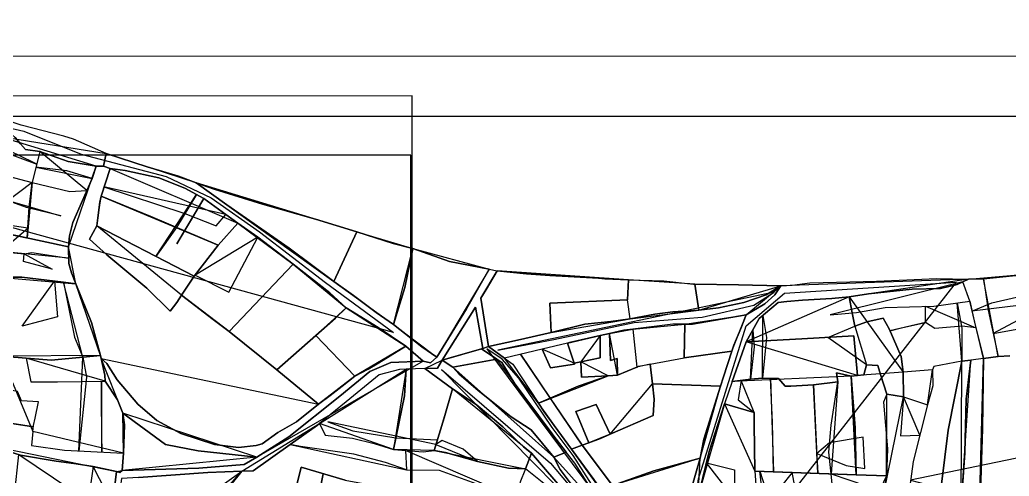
# Model space of a CAD drawing. Extents: x -6790 to 12600, y -1098 to 2171.
# Drawn here: x 516 to 712, y 738.9 to 829.4 of the extents above; entities that cross this region are included whole.
import ezdxf

# ---------------------------------------------------------------- set-up
doc = ezdxf.new("R2010")
doc.units = 0

msp = doc.modelspace()

# ---------------------------------------------------------------- linework, layer by layer
for points in [[(373.47, 826.95), (387.23, 826.64), (403.07, 827.71), (427.9, 829.38), (453.86, 825.89), (470, 821.13), (490.73, 814.65), (507.22, 809.5), (516.74, 807.29), (528.13, 802.74), (544.97, 798.32), (553.91, 794.07), (563.49, 787.32), (576.56, 777.3), (589.99, 767.39), (373.47, 826.95)], [(-7.84, 822.16), (734.7, 822.22), (734.7, -7.9), (-7.84, -7.97), (-7.84, 822.16)], [(593.71, 814.33), (0.06, 814.26), (0.06, -0.07), (593.71, 0), (593.71, 814.33)], [(484.9, 814.53), (491.5, 812.24), (495.74, 810.76), (501.61, 808.82), (506.86, 807.78), (509.48, 807.81), (510.72, 807.48), (513.87, 807.09), (515.03, 806.07), (516.12, 804.8), (517.11, 803.64), (519.91, 803.26), (525.56, 801.27), (531.1, 800.38), (484.9, 814.53)], [(-7.78, 810.3), (732.41, 810.3), (732.41, -7.78), (-7.78, -7.78), (-7.78, 810.3)], [(519.32, 800.78), (515.55, 802.61), (514.26, 803.24), (510.26, 804.15), (519.32, 800.78)], [(593.47, 802.52), (0, 802.52), (0, 0), (593.47, 0), (593.47, 802.52)], [(519.91, 803.26), (518.45, 797.11), (525.9, 795.37), (529.24, 795.52), (519.91, 803.26)], [(595.91, 761.73), (592.47, 764.68), (586.99, 768.42), (580.62, 772.27), (577.4, 775.25), (570.16, 780.94), (563.13, 786.3), (559.17, 789.08), (556.79, 790.81), (552.44, 793.98), (548.65, 796), (543.53, 798.06), (536.87, 799.54), (533.87, 799.9), (532.58, 800.37), (533.08, 802.87), (541.23, 800.22), (547.4, 798.39), (550.93, 797.08), (557, 792.68), (569.32, 784.11), (578.21, 777.5), (582.06, 774.71), (586.59, 771.34), (590.01, 768.97), (595.62, 764.58), (598.57, 762.53), (597.32, 761.41), (595.91, 761.73)], [(595.91, 761.73), (597.32, 761.41), (598.57, 762.53), (595.62, 764.58), (590.01, 768.97), (586.59, 771.34), (582.06, 774.71), (578.21, 777.5), (569.32, 784.11), (557, 792.68), (550.93, 797.08), (547.4, 798.39), (541.23, 800.22), (533.08, 802.87), (532.58, 800.37), (533.87, 799.9), (536.87, 799.54), (543.53, 798.06), (548.65, 796), (552.44, 793.98), (556.79, 790.81), (559.17, 789.08), (563.13, 786.3), (570.16, 780.94), (577.4, 775.25), (580.62, 772.27), (586.99, 768.42), (592.47, 764.68), (595.91, 761.73)], [(533.08, 802.87), (541.23, 800.22), (547.4, 798.39), (550.93, 797.08), (533.08, 802.87)], [(530.3, 797.94), (525.31, 799.41), (519.18, 800.19), (530.3, 797.94)], [(531.1, 800.38), (530.3, 797.94), (526.45, 789.18), (525.79, 786.57), (525.62, 784.38), (531.1, 800.38)], [(533.87, 799.9), (532.58, 800.37), (531.1, 800.38), (530.3, 797.94), (526.45, 789.18), (525.79, 786.57), (525.62, 784.38), (525.72, 781.1), (526.21, 779.21), (527.08, 777.07), (530.19, 769.39), (531.93, 762.82), (532.06, 762.24), (533.23, 761.23), (535.26, 758), (539.36, 753.18), (543.13, 749.93), (547.85, 747.36), (554.57, 745.22), (559.28, 744.59), (562.77, 745.01), (564.01, 745.33), (567.08, 747.59), (570.79, 749.68), (575.15, 753.18), (566.92, 759.97), (557.43, 767.59), (554.04, 770.2), (548.04, 774.78), (547.07, 773.33), (545.77, 771.64), (541.15, 776.17), (533.19, 782.81), (529.78, 785.93), (531.23, 788.53), (531.44, 790.15), (531.84, 793.23), (532.06, 794.45), (533.87, 799.9)], [(532.06, 762.24), (531.93, 762.82), (530.19, 769.39), (527.08, 777.07), (526.21, 779.21), (525.72, 781.1), (525.62, 784.38), (525.79, 786.57), (526.45, 789.18), (530.3, 797.94), (531.1, 800.38), (532.58, 800.37), (533.87, 799.9), (532.06, 794.45), (531.84, 793.23), (531.44, 790.15), (531.23, 788.53), (529.78, 785.93), (533.19, 782.81), (541.15, 776.17), (545.77, 771.64), (547.07, 773.33), (548.04, 774.78), (554.04, 770.2), (557.43, 767.59), (566.92, 759.97), (575.15, 753.18), (570.79, 749.68), (567.08, 747.59), (564.01, 745.33), (562.77, 745.01), (559.28, 744.59), (554.57, 745.22), (547.85, 747.36), (543.13, 749.93), (539.36, 753.18), (535.26, 758), (533.23, 761.23), (532.06, 762.24)], [(559.17, 789.08), (555.25, 784.7), (541.96, 790.39), (532.06, 794.45), (533.87, 799.9), (536.87, 799.54), (543.53, 798.06), (548.65, 796), (552.44, 793.98), (556.79, 790.81), (559.17, 789.08)], [(559.17, 789.08), (556.79, 790.81), (552.44, 793.98), (548.65, 796), (543.53, 798.06), (536.87, 799.54), (533.87, 799.9), (532.06, 794.45), (541.96, 790.39), (555.25, 784.7), (559.17, 789.08)], [(559.17, 789.08), (556.79, 790.81), (552.44, 793.98), (548.65, 796), (543.53, 798.06), (536.87, 799.54), (533.87, 799.9), (559.17, 789.08)], [(507.77, 789.11), (509, 799.5), (513.64, 798.4), (518.45, 797.11), (507.77, 789.11)], [(517.46, 786.13), (517.8, 792.25), (518.45, 797.11), (517.46, 786.13)], [(532.65, 796.24), (548.67, 790.97), (554.87, 788.56), (556.79, 790.81), (532.65, 796.24)], [(578.21, 777.5), (569.32, 784.11), (557, 792.68), (550.93, 797.08), (578.21, 777.5)], [(578.21, 777.5), (582.73, 787.34), (574.53, 789.87), (564.07, 792.83), (554.47, 795.78), (550.93, 797.08), (557, 792.68), (569.32, 784.11), (578.21, 777.5)], [(550.93, 797.08), (554.47, 795.78), (564.07, 792.83), (574.53, 789.87), (582.73, 787.34), (550.93, 797.08)], [(557, 792.68), (550.93, 797.08), (554.47, 795.78), (564.07, 792.83), (574.53, 789.87), (582.73, 787.34), (578.21, 777.5), (569.32, 784.11), (557, 792.68)], [(479.2, 793.93), (503.19, 789.2), (525.62, 784.38), (479.2, 793.93)], [(532.06, 794.45), (531.84, 793.23), (531.44, 790.15), (531.23, 788.53), (532.06, 794.45)], [(555.25, 784.7), (550.52, 778.55), (548.57, 779.56), (531.23, 788.53), (531.44, 790.15), (531.84, 793.23), (532.06, 794.45), (541.96, 790.39), (555.25, 784.7)], [(531.44, 790.15), (531.23, 788.53), (548.57, 779.56), (550.52, 778.55), (555.25, 784.7), (541.96, 790.39), (532.06, 794.45), (531.84, 793.23), (531.44, 790.15)], [(555.25, 784.7), (541.96, 790.39), (532.06, 794.45), (555.25, 784.7)], [(550.97, 794.76), (547, 788.23), (542.95, 782.47), (550.97, 794.76)], [(552.44, 793.98), (548.61, 787.54), (547.06, 784.95), (552.44, 793.98)], [(524.1, 790.5), (517.32, 792.2), (512.96, 793.73), (524.1, 790.5)], [(517.57, 788.07), (512.74, 788.8), (507.77, 789.11), (507.71, 788.22), (506.51, 778.68), (517.57, 788.07)], [(531.23, 788.53), (529.78, 785.93), (533.19, 782.81), (541.15, 776.17), (545.77, 771.64), (547.07, 773.33), (548.04, 774.78), (531.23, 788.53)], [(550.52, 778.55), (548.57, 779.56), (531.23, 788.53), (529.78, 785.93), (533.19, 782.81), (541.15, 776.17), (545.77, 771.64), (547.07, 773.33), (548.04, 774.78), (550.52, 778.55)], [(541.15, 776.17), (545.77, 771.64), (547.07, 773.33), (548.04, 774.78), (550.52, 778.55), (548.57, 779.56), (531.23, 788.53), (529.78, 785.93), (533.19, 782.81), (541.15, 776.17)], [(531.23, 788.53), (548.57, 779.56), (550.52, 778.55), (531.23, 788.53)], [(555.25, 784.7), (550.52, 778.55), (548.04, 774.78), (554.04, 770.2), (557.43, 767.59), (570.16, 780.94), (563.13, 786.3), (559.17, 789.08), (555.25, 784.7)], [(555.25, 784.7), (550.52, 778.55), (548.04, 774.78), (554.04, 770.2), (557.43, 767.59), (570.16, 780.94), (563.13, 786.3), (559.17, 789.08), (555.25, 784.7)], [(570.16, 780.94), (563.13, 786.3), (559.17, 789.08), (570.16, 780.94)], [(550.69, 778.76), (557.41, 775.41), (563.13, 786.3), (550.69, 778.76)], [(593.85, 784.05), (592.24, 776.33), (590.01, 768.97), (586.59, 771.34), (582.06, 774.71), (578.21, 777.5), (582.73, 787.34), (589.93, 785.04), (593.85, 784.05)], [(578.21, 777.5), (582.06, 774.71), (586.59, 771.34), (590.01, 768.97), (592.24, 776.33), (593.85, 784.05), (589.93, 785.04), (582.73, 787.34), (578.21, 777.5)], [(593.85, 784.05), (589.93, 785.04), (582.73, 787.34), (593.85, 784.05)], [(501.47, 784.48), (509.28, 783.71), (516.85, 782.99), (518.33, 783.27), (525.69, 782.15), (501.47, 784.48)], [(525.62, 784.38), (525.72, 781.1), (526.21, 779.21), (527.08, 777.07), (525.62, 784.38)], [(522.4, 779.95), (516.68, 781.48), (516.85, 782.99), (522.4, 779.95)], [(593.85, 784.05), (592.24, 776.33), (590.01, 768.97), (593.85, 784.05)], [(608.94, 779.94), (604.47, 772.1), (598.57, 762.53), (595.62, 764.58), (590.01, 768.97), (592.24, 776.33), (593.85, 784.05), (601.1, 781.49), (608.94, 779.94)], [(595.62, 764.58), (598.57, 762.53), (604.47, 772.1), (608.94, 779.94), (601.1, 781.49), (593.85, 784.05), (592.24, 776.33), (590.01, 768.97), (595.62, 764.58)], [(608.94, 779.94), (601.1, 781.49), (593.85, 784.05), (608.94, 779.94)], [(574.64, 766.82), (578.53, 770.27), (580.62, 772.27), (577.4, 775.25), (570.16, 780.94), (557.43, 767.59), (566.92, 759.97), (574.64, 766.82)], [(570.16, 780.94), (557.43, 767.59), (566.92, 759.97), (574.64, 766.82), (578.53, 770.27), (580.62, 772.27), (577.4, 775.25), (570.16, 780.94)], [(580.62, 772.27), (577.4, 775.25), (570.16, 780.94), (580.62, 772.27)], [(512.34, 762.73), (505.07, 763.12), (504.89, 764.78), (504.72, 771.96), (504.97, 778.95), (506.51, 778.68), (512.44, 778.39), (516.4, 778.38), (524.66, 777.37), (527.08, 777.07), (530.19, 769.39), (531.93, 762.82), (522.18, 761.94), (512.34, 762.73)], [(504.97, 778.95), (504.72, 771.96), (504.89, 764.78), (505.07, 763.12), (512.34, 762.73), (522.18, 761.94), (531.93, 762.82), (530.19, 769.39), (527.08, 777.07), (524.66, 777.37), (516.4, 778.38), (512.44, 778.39), (506.51, 778.68), (504.97, 778.95)], [(527.08, 777.07), (524.66, 777.37), (516.4, 778.38), (512.44, 778.39), (506.51, 778.68), (504.97, 778.95), (527.08, 777.07)], [(598.57, 762.53), (604.47, 772.1), (608.94, 779.94), (598.57, 762.53)], [(610.54, 779.63), (608.39, 775.89), (607.32, 774.18), (610.54, 779.63)], [(636.4, 773.89), (620.96, 773.21), (621.24, 767.37), (614.6, 765.88), (608.83, 764.62), (607.32, 774.18), (608.39, 775.89), (610.54, 779.63), (616.35, 779.06), (620.96, 778.68), (630.65, 778.18), (631.89, 778.06), (636.57, 777.81), (636.4, 773.89)], [(620.96, 773.21), (636.4, 773.89), (636.57, 777.81), (631.89, 778.06), (630.65, 778.18), (620.96, 778.68), (616.35, 779.06), (610.54, 779.63), (608.39, 775.89), (607.32, 774.18), (608.83, 764.62), (614.6, 765.88), (621.24, 767.37), (620.96, 773.21)], [(610.54, 779.63), (616.35, 779.06), (620.96, 778.68), (630.65, 778.18), (631.89, 778.06), (636.57, 777.81), (610.54, 779.63)], [(719.07, 779.29), (706.89, 778.06), (703.92, 777.99), (719.07, 779.29)], [(522.86, 777.59), (523.41, 770.52), (516.45, 768.66), (522.86, 777.59)], [(524.66, 777.37), (526.83, 766.46), (528.43, 762.51), (524.66, 777.37)], [(527.08, 777.07), (530.19, 769.39), (531.93, 762.82), (527.08, 777.07)], [(590.01, 768.97), (586.59, 771.34), (582.06, 774.71), (578.21, 777.5), (590.01, 768.97)], [(647.75, 769.06), (645.34, 769.05), (637.44, 768.08), (635.62, 767.85), (632.83, 767.22), (630.93, 766.79), (624.91, 765.43), (624.45, 765.31), (619.48, 764.12), (611.99, 762.31), (608.83, 764.62), (614.6, 765.88), (621.24, 767.37), (627.93, 769.03), (633.04, 769.56), (636.93, 770.13), (641.77, 771), (645.38, 771.49), (650.5, 771.8), (654.4, 772.31), (659.44, 773.34), (663.84, 774.84), (666.75, 776.64), (665.57, 774.84), (663.57, 773.1), (659.89, 770.89), (649.23, 769.07), (647.75, 769.06)], [(624.45, 765.31), (619.48, 764.12), (611.99, 762.31), (608.83, 764.62), (614.6, 765.88), (621.24, 767.37), (627.93, 769.03), (633.04, 769.56), (636.93, 770.13), (641.77, 771), (645.38, 771.49), (650.5, 771.8), (654.4, 772.31), (659.44, 773.34), (663.84, 774.84), (666.75, 776.64), (665.57, 774.84), (663.57, 773.1), (659.89, 770.89), (649.23, 769.07), (647.75, 769.06), (645.34, 769.05), (637.44, 768.08), (635.62, 767.85), (632.83, 767.22), (630.93, 766.79), (624.91, 765.43), (624.45, 765.31)], [(636.4, 773.89), (636.57, 777.81), (643.55, 777.61), (649.42, 777.01), (649.74, 777.01), (650.5, 771.8), (645.38, 771.49), (641.77, 771), (636.93, 770.13), (636.4, 773.89)], [(636.93, 770.13), (636.4, 773.89), (636.57, 777.81), (643.55, 777.61), (649.42, 777.01), (649.74, 777.01), (650.5, 771.8), (645.38, 771.49), (641.77, 771), (636.93, 770.13)], [(636.57, 777.81), (643.55, 777.61), (649.42, 777.01), (649.74, 777.01), (636.57, 777.81)], [(650.7, 712.31), (649.58, 731.65), (650.46, 738.39), (659.87, 768.73), (667.47, 775.22), (691.3, 776.72), (701.46, 777.36), (650.7, 712.31)], [(650.5, 771.8), (654.4, 772.31), (659.44, 773.34), (663.84, 774.84), (666.75, 776.64), (658.39, 776.87), (649.74, 777.01), (650.5, 771.8)], [(649.74, 777.01), (658.39, 776.87), (666.75, 776.64), (649.74, 777.01)], [(650.5, 771.8), (649.74, 777.01), (658.39, 776.87), (666.75, 776.64), (663.84, 774.84), (659.44, 773.34), (654.4, 772.31), (650.5, 771.8)], [(666.75, 776.64), (663.84, 774.84), (659.44, 773.34), (654.4, 772.31), (650.5, 771.8), (666.75, 776.64)], [(666.75, 776.64), (665.57, 774.84), (663.57, 773.1), (659.89, 770.89), (666.75, 776.64)], [(666.75, 776.64), (669, 776.75), (672.47, 777.26), (685.71, 777.59), (697.63, 778.1), (703.92, 777.99), (666.75, 776.64)], [(676.5, 770.9), (681.73, 771.36), (687.45, 772.38), (697.05, 772.63), (704.21, 773.59), (702.8, 777.44), (676.5, 770.9)], [(680.26, 774.44), (684.12, 775.05), (692.78, 776.01), (698.4, 776.15), (701.67, 776.89), (703.92, 777.99), (680.26, 774.44)], [(706.89, 778.06), (707.83, 771.84), (709.8, 762.61), (706.89, 778.06)], [(548.04, 774.78), (554.04, 770.2), (557.43, 767.59), (548.04, 774.78)], [(610.68, 763.89), (621.8, 765.98), (637.69, 769.35), (651.18, 770.47), (661.42, 772.84), (665.45, 775.4), (610.68, 763.89)], [(659.87, 765.52), (662.47, 770.15), (666.22, 773.32), (667.97, 773.55), (671.03, 773.81), (676.82, 774.15), (680.26, 774.44), (659.87, 765.52)], [(690.98, 759.52), (691.08, 754.65), (687.73, 755.18), (686.5, 759.06), (685.95, 760.89), (683.75, 761.02), (683.2, 759.01), (681.96, 758.89), (681.23, 766.71), (670.89, 766.13), (659.87, 765.52), (662.47, 770.15), (666.22, 773.32), (667.97, 773.55), (671.03, 773.81), (676.82, 774.15), (680.26, 774.44), (680.87, 771.32), (681.38, 768.67), (683.79, 769.5), (687.03, 770.25), (688.18, 768.13), (690.58, 762.67), (690.98, 759.52)], [(676.82, 774.15), (680.26, 774.44), (680.87, 771.32), (681.38, 768.67), (683.79, 769.5), (687.03, 770.25), (688.18, 768.13), (690.58, 762.67), (690.98, 759.52), (691.08, 754.65), (687.73, 755.18), (686.5, 759.06), (685.95, 760.89), (683.75, 761.02), (683.2, 759.01), (681.96, 758.89), (681.23, 766.71), (670.89, 766.13), (659.87, 765.52), (662.47, 770.15), (666.22, 773.32), (667.97, 773.55), (671.03, 773.81), (676.82, 774.15)], [(690.98, 759.52), (690.58, 762.67), (688.18, 768.13), (687.03, 770.25), (683.79, 769.5), (681.38, 768.67), (680.87, 771.32), (680.26, 774.44), (690.98, 759.52)], [(704.62, 771.65), (708.56, 773.25), (713.44, 774.43), (718.93, 774.62), (727.42, 774.39), (704.62, 771.65)], [(606.23, 772.43), (607.72, 764.26), (607.45, 764.18), (601.87, 762.55), (599.66, 761.89), (606.23, 772.43)], [(607.72, 764.26), (606.23, 772.43), (599.66, 761.89), (601.87, 762.55), (607.45, 764.18), (607.72, 764.26)], [(636.4, 773.89), (620.96, 773.21), (621.24, 767.37), (627.93, 769.03), (633.04, 769.56), (636.93, 770.13), (636.4, 773.89)], [(621.24, 767.37), (627.93, 769.03), (633.04, 769.56), (636.93, 770.13), (636.4, 773.89), (620.96, 773.21), (621.24, 767.37)], [(705.38, 768.33), (702.7, 768.66), (697.23, 768.19), (695.38, 769.4), (695.38, 772.59), (705.38, 768.33)], [(701.69, 773.25), (702.58, 768.25), (702.6, 761.7), (701.69, 773.25)], [(704.21, 773.59), (705.04, 769.71), (706.87, 762.27), (704.21, 773.59)], [(574.64, 766.82), (578.53, 770.27), (580.62, 772.27), (574.64, 766.82)], [(574.64, 766.82), (582.38, 758.72), (585.01, 760.12), (587.12, 761.4), (592.47, 764.68), (586.99, 768.42), (580.62, 772.27), (578.53, 770.27), (574.64, 766.82)], [(587.12, 761.4), (592.47, 764.68), (586.99, 768.42), (580.62, 772.27), (578.53, 770.27), (574.64, 766.82), (582.38, 758.72), (585.01, 760.12), (587.12, 761.4)], [(592.47, 764.68), (586.99, 768.42), (580.62, 772.27), (592.47, 764.68)], [(650.5, 771.8), (645.38, 771.49), (641.77, 771), (636.93, 770.13), (650.5, 771.8)], [(647.62, 762.38), (647.75, 769.06), (649.23, 769.07), (659.89, 770.89), (658.8, 768.17), (657.44, 764.89), (657.06, 763.68), (647.62, 762.38)], [(657.06, 763.68), (657.44, 764.89), (658.8, 768.17), (659.89, 770.89), (649.23, 769.07), (647.75, 769.06), (647.62, 762.38), (657.06, 763.68)], [(659.89, 770.89), (649.23, 769.07), (647.75, 769.06), (659.89, 770.89)], [(659.89, 770.89), (658.8, 768.17), (657.44, 764.89), (657.06, 763.68), (659.89, 770.89)], [(663.2, 770.76), (663.89, 766.43), (663.11, 758.38), (663.2, 770.76)], [(598.57, 762.53), (595.62, 764.58), (590.01, 768.97), (598.57, 762.53)], [(636.93, 770.13), (633.04, 769.56), (627.93, 769.03), (621.24, 767.37), (636.93, 770.13)], [(647.75, 769.06), (645.34, 769.05), (637.44, 768.08), (647.75, 769.06)], [(638.19, 760.56), (638.58, 760.73), (640.83, 761.14), (647.62, 762.38), (647.75, 769.06), (645.34, 769.05), (637.44, 768.08), (638.19, 760.56)], [(637.44, 768.08), (638.19, 760.56), (638.58, 760.73), (640.83, 761.14), (647.62, 762.38), (647.75, 769.06), (645.34, 769.05), (637.44, 768.08)], [(676.06, 766.42), (681.38, 768.67), (683.75, 761.02), (676.06, 766.42)], [(688.37, 767.71), (690.94, 768.41), (695.38, 769.4), (688.37, 767.71)], [(725.14, 770.15), (718.79, 769.94), (716.82, 769.88), (713.67, 769.78), (708.81, 767.23), (725.14, 770.15)], [(574.64, 766.82), (582.38, 758.72), (579.84, 756.77), (577.49, 754.94), (575.15, 753.18), (566.92, 759.97), (574.64, 766.82)], [(577.49, 754.94), (579.84, 756.77), (582.38, 758.72), (574.64, 766.82), (566.92, 759.97), (575.15, 753.18), (577.49, 754.94)], [(621.24, 767.37), (614.6, 765.88), (608.83, 764.62), (621.24, 767.37)], [(630.93, 766.79), (624.91, 765.43), (624.45, 765.31), (630.93, 766.79)], [(627.11, 761.57), (625.83, 761.29), (624.45, 765.31), (624.91, 765.43), (630.93, 766.79), (630.97, 762.4), (627.11, 761.57)], [(624.45, 765.31), (625.83, 761.29), (627.11, 761.57), (630.97, 762.4), (630.93, 766.79), (624.91, 765.43), (624.45, 765.31)], [(632.55, 758.82), (627.27, 758.56), (627.11, 761.57), (630.97, 762.4), (630.93, 766.79), (632.83, 767.22), (633.01, 761.85), (634.31, 762.24), (634.36, 758.91), (632.55, 758.82)], [(630.97, 762.4), (630.93, 766.79), (632.83, 767.22), (633.01, 761.85), (634.31, 762.24), (634.36, 758.91), (632.55, 758.82), (627.27, 758.56), (627.11, 761.57), (630.97, 762.4)], [(627.11, 761.57), (630.97, 762.4), (630.93, 766.79), (627.11, 761.57)], [(637.44, 768.08), (635.62, 767.85), (632.83, 767.22), (637.44, 768.08)], [(638.19, 760.56), (634.36, 758.91), (634.31, 762.24), (633.01, 761.85), (632.83, 767.22), (635.62, 767.85), (637.44, 768.08), (638.19, 760.56)], [(638.19, 760.56), (634.36, 758.91), (634.31, 762.24), (633.01, 761.85), (632.83, 767.22), (635.62, 767.85), (637.44, 768.08), (638.19, 760.56)], [(632.83, 767.22), (633.01, 761.85), (634.31, 762.24), (634.36, 758.91), (632.83, 767.22)], [(681.96, 758.89), (680.71, 758.77), (677.76, 759.43), (678.01, 757.64), (673.25, 757), (668.71, 756.78), (667.6, 756.76), (666.3, 758.26), (663.11, 758.38), (660.77, 758.17), (659.76, 758.03), (657.13, 757.67), (659.87, 765.52), (670.89, 766.13), (681.23, 766.71), (681.96, 758.89)], [(668.71, 756.78), (667.6, 756.76), (666.3, 758.26), (663.11, 758.38), (660.77, 758.17), (659.76, 758.03), (657.13, 757.67), (659.87, 765.52), (670.89, 766.13), (681.23, 766.71), (681.96, 758.89), (680.71, 758.77), (677.76, 759.43), (678.01, 757.64), (673.25, 757), (668.71, 756.78)], [(659.87, 765.52), (670.89, 766.13), (681.23, 766.71), (681.96, 758.89), (659.87, 765.52)], [(661.17, 767.83), (661.44, 764.59), (660.77, 758.17), (661.17, 767.83)], [(595.91, 761.73), (589.46, 761.45), (585.34, 759.68), (579.37, 754.81), (569.3, 746.75), (562.91, 742.67), (551.34, 743.92), (544.84, 745.17), (536.36, 751.43), (535.35, 754.06), (532.86, 757.73), (532.79, 758.97), (532.06, 762.24), (533.23, 761.23), (535.26, 758), (539.36, 753.18), (543.13, 749.93), (547.85, 747.36), (554.57, 745.22), (559.28, 744.59), (562.77, 745.01), (564.01, 745.33), (567.08, 747.59), (570.79, 749.68), (575.15, 753.18), (577.49, 754.94), (579.84, 756.77), (582.38, 758.72), (585.01, 760.12), (587.12, 761.4), (592.47, 764.68), (595.91, 761.73)], [(595.91, 761.73), (592.47, 764.68), (587.12, 761.4), (585.01, 760.12), (582.38, 758.72), (579.84, 756.77), (577.49, 754.94), (575.15, 753.18), (570.79, 749.68), (567.08, 747.59), (564.01, 745.33), (562.77, 745.01), (559.28, 744.59), (554.57, 745.22), (547.85, 747.36), (543.13, 749.93), (539.36, 753.18), (535.26, 758), (533.23, 761.23), (532.06, 762.24), (532.79, 758.97), (532.86, 757.73), (535.35, 754.06), (536.36, 751.43), (544.84, 745.17), (551.34, 743.92), (562.91, 742.67), (569.3, 746.75), (579.37, 754.81), (585.34, 759.68), (589.46, 761.45), (595.91, 761.73)], [(582.38, 758.72), (585.01, 760.12), (587.12, 761.4), (592.47, 764.68), (582.38, 758.72)], [(625.83, 761.29), (624.45, 765.31), (619.48, 764.12), (621.14, 760.39), (625.89, 761.1), (625.83, 761.29)], [(624.45, 765.31), (619.48, 764.12), (621.14, 760.39), (625.89, 761.1), (625.83, 761.29), (624.45, 765.31)], [(518.58, 747.78), (518.69, 748.95), (519.02, 750.39), (519.66, 753.65), (516.31, 753.88), (515.53, 755.7), (511.54, 756.4), (511.95, 761.2), (512.34, 762.73), (518.58, 747.78)], [(512.34, 762.73), (522.18, 761.94), (531.93, 762.82), (512.34, 762.73)], [(607.45, 764.18), (601.87, 762.55), (599.66, 761.89), (607.45, 764.18)], [(601.76, 760.52), (599.66, 761.89), (601.87, 762.55), (607.45, 764.18), (610.51, 762.11), (601.76, 760.52)], [(648.84, 709.89), (642.62, 718.33), (633.48, 730.75), (625.59, 743.05), (621.43, 748.57), (614.87, 758.38), (611.57, 762.12), (608.5, 764.16), (648.84, 709.89)], [(632.55, 758.82), (627.27, 758.56), (627.11, 761.57), (625.83, 761.29), (625.89, 761.1), (621.14, 760.39), (619.48, 764.12), (611.99, 762.31), (613.62, 761.12), (618.73, 753.41), (626.61, 756.73), (632.55, 758.82)], [(613.62, 761.12), (618.73, 753.41), (626.61, 756.73), (632.55, 758.82), (627.27, 758.56), (627.11, 761.57), (625.83, 761.29), (625.89, 761.1), (621.14, 760.39), (619.48, 764.12), (611.99, 762.31), (613.62, 761.12)], [(615.18, 763.08), (621.05, 754.39), (627.36, 745.05), (615.18, 763.08)], [(619.48, 764.12), (621.14, 760.39), (625.89, 761.1), (625.83, 761.29), (619.48, 764.12)], [(641.3, 757.23), (640.83, 761.14), (647.62, 762.38), (657.06, 763.68), (655.39, 758.63), (654.8, 756.76), (641.3, 757.23)], [(657.06, 763.68), (655.39, 758.63), (654.8, 756.76), (641.3, 757.23), (640.83, 761.14), (647.62, 762.38), (657.06, 763.68)], [(657.06, 763.68), (655.39, 758.63), (654.8, 756.76), (657.06, 763.68)], [(517.26, 762.34), (518.15, 757.59), (523.42, 757.65), (532.86, 757.73), (517.26, 762.34)], [(528.43, 762.51), (529.2, 758.56), (527.7, 743.91), (528.43, 762.51)], [(575.15, 753.18), (570.79, 749.68), (567.08, 747.59), (564.01, 745.33), (562.77, 745.01), (559.28, 744.59), (554.57, 745.22), (547.85, 747.36), (543.13, 749.93), (539.36, 753.18), (535.26, 758), (533.23, 761.23), (532.06, 762.24), (575.15, 753.18)], [(532.06, 762.24), (532.79, 758.97), (532.86, 757.73), (535.35, 754.06), (536.36, 751.43), (532.06, 762.24)], [(562.91, 742.67), (569.3, 746.75), (579.37, 754.81), (585.34, 759.68), (589.46, 761.45), (595.91, 761.73), (562.91, 742.67)], [(599.66, 761.89), (598.7, 760.34), (596.19, 760.25), (599.66, 761.89)], [(624.22, 743.69), (619.8, 749.46), (614.79, 756.01), (611.5, 761.44), (610.51, 762.11), (601.76, 760.52), (602.96, 759.2), (606.77, 755.88), (613.29, 750.66), (617.28, 748.12), (621.76, 742.69), (624.22, 743.69)], [(624.22, 743.69), (621.76, 742.69), (617.28, 748.12), (613.29, 750.66), (606.77, 755.88), (602.96, 759.2), (601.76, 760.52), (610.51, 762.11), (611.5, 761.44), (614.79, 756.01), (619.8, 749.46), (624.22, 743.69)], [(610.51, 762.11), (611.5, 761.44), (614.79, 756.01), (619.8, 749.46), (624.22, 743.69), (610.51, 762.11)], [(611.99, 762.31), (613.62, 761.12), (618.73, 753.41), (611.99, 762.31)], [(632.55, 758.82), (634.36, 758.91), (638.19, 760.56), (638.58, 760.73), (640.83, 761.14), (641.3, 757.23), (641.66, 754.18), (641.44, 750.94), (632.94, 747.23), (630.14, 753.14), (626.13, 751.75), (628.74, 745.56), (627.36, 745.05), (625.28, 744.29), (619.87, 751.69), (618.73, 753.41), (626.61, 756.73), (632.55, 758.82)], [(634.36, 758.91), (638.19, 760.56), (638.58, 760.73), (640.83, 761.14), (641.3, 757.23), (641.66, 754.18), (641.44, 750.94), (632.94, 747.23), (630.14, 753.14), (626.13, 751.75), (628.74, 745.56), (627.36, 745.05), (625.28, 744.29), (619.87, 751.69), (618.73, 753.41), (626.61, 756.73), (632.55, 758.82), (634.36, 758.91)], [(627.11, 761.57), (627.27, 758.56), (632.55, 758.82), (627.11, 761.57)], [(638.19, 760.56), (638.58, 760.73), (640.83, 761.14), (638.19, 760.56)], [(681.96, 758.89), (683.2, 759.01), (683.75, 761.02), (685.95, 760.89), (686.5, 759.06), (687.73, 755.18), (691.08, 754.65), (690.98, 759.52), (681.96, 758.89)], [(702.49, 733), (698.02, 732.83), (698.58, 737.31), (699.92, 748.03), (702.6, 761.7), (704.37, 761.9), (703.44, 754.18), (703.17, 743.57), (702.49, 733)], [(702.6, 761.7), (699.92, 748.03), (698.58, 737.31), (698.02, 732.83), (702.49, 733), (703.17, 743.57), (703.44, 754.18), (704.37, 761.9), (702.6, 761.7)], [(702.6, 761.7), (699.92, 748.03), (698.58, 737.31), (698.02, 732.83), (702.49, 733), (702.6, 761.7)], [(706.11, 733.13), (706.15, 733.47), (706.32, 736.04), (706.72, 748.3), (706.87, 762.27), (704.37, 761.9), (703.44, 754.18), (703.17, 743.57), (702.49, 733), (705.39, 733.11), (706.11, 733.13)], [(706.87, 762.27), (704.37, 761.9), (703.44, 754.18), (703.17, 743.57), (702.49, 733), (705.39, 733.11), (706.11, 733.13), (706.15, 733.47), (706.32, 736.04), (706.72, 748.3), (706.87, 762.27)], [(704.37, 761.9), (703.44, 754.18), (703.17, 743.57), (702.49, 733), (704.37, 761.9)], [(706.87, 762.27), (706.72, 748.3), (706.32, 736.04), (706.15, 733.47), (706.11, 733.13), (706.87, 762.27)], [(575.15, 753.18), (577.49, 754.94), (579.84, 756.77), (582.38, 758.72), (575.15, 753.18)], [(592.49, 760.13), (591.18, 760.09), (587.15, 759), (580.66, 753.69), (575.35, 749.35), (592.49, 760.13)], [(589.99, 744.22), (592.19, 754.83), (592.49, 760.13), (591.18, 760.09), (587.15, 759), (580.66, 753.69), (575.35, 749.35), (576.48, 747.06), (581.87, 746.46), (586.18, 745.41), (589.99, 744.22)], [(575.35, 749.35), (576.48, 747.06), (581.87, 746.46), (586.18, 745.41), (589.99, 744.22), (592.19, 754.83), (592.49, 760.13), (591.18, 760.09), (587.15, 759), (580.66, 753.69), (575.35, 749.35)], [(589.99, 744.22), (595.92, 743.72), (598.06, 744.02), (600.07, 750.5), (601.68, 756.25), (596.19, 760.25), (592.49, 760.13), (592.19, 754.83), (589.99, 744.22)], [(601.68, 756.25), (596.19, 760.25), (592.49, 760.13), (592.19, 754.83), (589.99, 744.22), (595.92, 743.72), (598.06, 744.02), (600.07, 750.5), (601.68, 756.25)], [(589.99, 744.22), (592.19, 754.83), (592.49, 760.13), (589.99, 744.22)], [(599.54, 760.05), (621.11, 741.52), (635.12, 724.84), (640.37, 718.56), (599.54, 760.05)], [(621.76, 742.69), (617.28, 748.12), (613.29, 750.66), (606.77, 755.88), (602.96, 759.2), (601.76, 760.52), (621.76, 742.69)], [(632.55, 758.82), (626.61, 756.73), (618.73, 753.41), (632.55, 758.82)], [(661.57, 739.93), (669.01, 739.67), (681.67, 739.22), (681.45, 748.48), (680.71, 758.77), (677.76, 759.43), (678.01, 757.64), (673.25, 757), (668.71, 756.78), (667.6, 756.76), (666.3, 758.26), (663.11, 758.38), (660.77, 758.17), (659.76, 758.03), (657.13, 757.67), (655.57, 753.24), (661.47, 751.56), (661.49, 749.23), (661.57, 739.93)], [(668.71, 756.78), (667.6, 756.76), (666.3, 758.26), (663.11, 758.38), (660.77, 758.17), (659.76, 758.03), (657.13, 757.67), (655.57, 753.24), (661.47, 751.56), (661.49, 749.23), (661.57, 739.93), (669.01, 739.67), (681.67, 739.22), (681.45, 748.48), (680.71, 758.77), (677.76, 759.43), (678.01, 757.64), (673.25, 757), (668.71, 756.78)], [(657.13, 757.67), (659.76, 758.03), (660.77, 758.17), (663.11, 758.38), (666.3, 758.26), (667.6, 756.76), (668.71, 756.78), (673.25, 757), (678.01, 757.64), (677.76, 759.43), (680.71, 758.77), (657.13, 757.67)], [(680.71, 758.77), (681.45, 748.48), (681.67, 739.22), (680.71, 758.77)], [(696.77, 760), (696.84, 756.81), (695.79, 753.04), (696.77, 760)], [(532.14, 757.73), (532.19, 747.14), (532.21, 743.69), (532.14, 757.73)], [(633.37, 737.1), (627.36, 745.05), (628.74, 745.56), (631.03, 746.39), (632.94, 747.23), (641.44, 750.94), (641.66, 754.18), (641.3, 757.23), (654.8, 756.76), (651.51, 746.23), (650.75, 742.49), (641.62, 740.01), (633.37, 737.1)], [(650.75, 742.49), (641.62, 740.01), (633.37, 737.1), (627.36, 745.05), (628.74, 745.56), (631.03, 746.39), (632.94, 747.23), (641.44, 750.94), (641.66, 754.18), (641.3, 757.23), (654.8, 756.76), (651.51, 746.23), (650.75, 742.49)], [(641.3, 757.23), (641.66, 754.18), (641.44, 750.94), (632.94, 747.23), (641.3, 757.23)], [(654.8, 756.76), (651.51, 746.23), (650.75, 742.49), (654.8, 756.76)], [(658.9, 757.91), (658.29, 754.07), (661.47, 751.56), (658.9, 757.91)], [(665.29, 739.8), (665.1, 749.6), (664.7, 758.32), (665.29, 739.8)], [(673.25, 757), (673.9, 742.98), (674.06, 739.49), (673.25, 757)], [(676.7, 739.4), (676.26, 743.66), (676.7, 749.05), (678.01, 757.64), (676.7, 739.4)], [(598.06, 744.02), (600.07, 750.5), (601.68, 756.25), (598.06, 744.02)], [(601.68, 756.25), (600.07, 750.5), (598.06, 744.02), (600.28, 743.64), (606.67, 741.8), (612.77, 740.48), (616.13, 740.35), (617.37, 743.47), (615.79, 744.75), (611.64, 748.71), (606.38, 753.15), (601.68, 756.25)], [(601.68, 756.25), (606.38, 753.15), (611.64, 748.71), (615.79, 744.75), (617.37, 743.47), (616.13, 740.35), (612.77, 740.48), (606.67, 741.8), (600.28, 743.64), (598.06, 744.02), (600.07, 750.5), (601.68, 756.25)], [(601.68, 756.25), (606.38, 753.15), (611.64, 748.71), (615.79, 744.75), (617.37, 743.47), (601.68, 756.25)], [(687.73, 755.18), (687.08, 753.61), (687.86, 744.35), (687.67, 739.01), (687.73, 755.18)], [(618.73, 753.41), (619.87, 751.69), (625.28, 744.29), (618.73, 753.41)], [(628.74, 745.56), (626.13, 751.75), (630.14, 753.14), (632.94, 747.23), (628.74, 745.56)], [(628.74, 745.56), (631.03, 746.39), (632.94, 747.23), (630.14, 753.14), (626.13, 751.75), (628.74, 745.56)], [(632.94, 747.23), (631.03, 746.39), (628.74, 745.56), (626.13, 751.75), (630.14, 753.14), (632.94, 747.23)], [(650.64, 735.94), (652.58, 743.84), (655.57, 753.24), (650.64, 735.94)], [(661.57, 739.93), (662.06, 733.59), (650.64, 735.94), (652.58, 743.84), (655.57, 753.24), (661.47, 751.56), (661.49, 749.23), (661.57, 739.93)], [(662.06, 733.59), (650.64, 735.94), (652.58, 743.84), (655.57, 753.24), (661.47, 751.56), (661.49, 749.23), (661.57, 739.93), (662.06, 733.59)], [(661.57, 739.93), (661.49, 749.23), (661.47, 751.56), (655.57, 753.24), (661.57, 739.93)], [(691.08, 754.65), (695.79, 753.04), (692.96, 741.85), (691.98, 734.47), (687.24, 735.85), (691.08, 754.65)], [(691.08, 754.65), (690.49, 746.92), (694.27, 747.03), (691.08, 754.65)], [(503.81, 750.99), (513.56, 749.5), (518.67, 748.72), (503.81, 750.99)], [(562.91, 742.67), (551.34, 743.92), (544.84, 745.17), (536.36, 751.43), (536.69, 749.08), (536.53, 743.47), (536.26, 740.03), (551.44, 740.53), (560.42, 741.24), (562.91, 742.67)], [(562.91, 742.67), (560.42, 741.24), (551.44, 740.53), (536.26, 740.03), (536.53, 743.47), (536.69, 749.08), (536.36, 751.43), (544.84, 745.17), (551.34, 743.92), (562.91, 742.67)], [(536.36, 751.43), (536.69, 749.08), (536.53, 743.47), (536.36, 751.43)], [(536.36, 751.43), (544.84, 745.17), (551.34, 743.92), (562.91, 742.67), (536.36, 751.43)], [(575.35, 749.35), (574.98, 749.04), (569.52, 745.17), (562.2, 739.98), (559.93, 739.89), (575.35, 749.35)], [(575.35, 749.35), (576.48, 747.06), (581.87, 746.46), (586.18, 745.41), (589.99, 744.22), (575.35, 749.35)], [(576.99, 749.71), (581.93, 747.9), (590.47, 746.52), (598.7, 746.1), (598.42, 745.18), (576.99, 749.71)], [(518.58, 747.78), (518.31, 745.02), (524.81, 744.06), (536.53, 743.47), (518.58, 747.78)], [(632.94, 747.23), (631.03, 746.39), (628.74, 745.56), (632.94, 747.23)], [(692.47, 738.16), (698.49, 736.57), (702.7, 736.29), (706.33, 736.35), (714.06, 736.77), (722.52, 741.12), (724.82, 742.86), (735.84, 747.13), (692.47, 738.16)], [(535.13, 739.83), (530.52, 740.82), (527.12, 741.4), (523.2, 741.91), (516.14, 743.08), (509.76, 745.09), (506.18, 745.84), (503.56, 746.3), (535.13, 739.83)], [(592.56, 740.15), (588.44, 741.6), (582.18, 743.28), (571.61, 744.82), (569.52, 745.17), (592.56, 740.15)], [(606.67, 741.8), (603.81, 744.29), (599.66, 746.01), (598.42, 745.18), (606.67, 741.8)], [(625.28, 744.29), (627.36, 745.05), (633.37, 737.1), (643.63, 722.58), (649.29, 715.3), (649.36, 714.07), (649.7, 711.85), (649.65, 710.65), (643.68, 718.54), (637.02, 727.6), (629.7, 738.25), (625.28, 744.29)], [(631.05, 736.29), (629.7, 738.25), (625.28, 744.29), (627.36, 745.05), (633.37, 737.1), (631.05, 736.29)], [(673.88, 743.4), (679.71, 741.03), (683.37, 740.45), (683.09, 746.67), (676.41, 745.52), (673.88, 743.4)], [(529.51, 734), (520.71, 735.1), (514.9, 735.15), (515.77, 743.19), (529.51, 734)], [(589.99, 744.22), (595.92, 743.72), (598.06, 744.02), (589.99, 744.22)], [(592.42, 744.01), (592.56, 740.15), (599.09, 740.13), (607.77, 736.93), (617.02, 732.81), (624.01, 730.37), (592.42, 744.01)], [(616.13, 740.35), (612.77, 740.48), (606.67, 741.8), (600.28, 743.64), (598.06, 744.02), (616.13, 740.35)], [(625.51, 733.92), (624.54, 735.06), (617.37, 743.47), (616.13, 740.35), (615.04, 737.62), (620.17, 735.25), (625.11, 733.24), (625.51, 733.92)], [(625.11, 733.24), (625.51, 733.92), (624.54, 735.06), (617.37, 743.47), (616.13, 740.35), (615.04, 737.62), (620.17, 735.25), (625.11, 733.24)], [(625.51, 733.92), (624.54, 735.06), (617.37, 743.47), (625.51, 733.92)], [(621.76, 742.69), (623.04, 740.23), (626.98, 734.95), (629.91, 732.31), (633.07, 729.8), (635.16, 727.73), (631.4, 732.94), (625.91, 741.48), (624.22, 743.69), (621.76, 742.69)], [(625.28, 744.29), (629.7, 738.25), (637.02, 727.6), (643.68, 718.54), (649.65, 710.65), (625.28, 744.29)], [(536.26, 740.03), (551.44, 740.53), (560.42, 741.24), (562.91, 742.67), (536.26, 740.03)], [(635.16, 727.73), (633.07, 729.8), (629.91, 732.31), (626.98, 734.95), (623.04, 740.23), (621.76, 742.69), (635.16, 727.73)], [(633.37, 737.1), (641.62, 740.01), (650.75, 742.49), (633.37, 737.1)], [(633.37, 737.1), (641.62, 740.01), (650.75, 742.49), (648.94, 736.06), (648.64, 732.85), (649.23, 716.54), (649.29, 715.3), (643.63, 722.58), (633.37, 737.1)], [(633.37, 737.1), (643.63, 722.58), (649.29, 715.3), (649.23, 716.54), (648.64, 732.85), (648.94, 736.06), (650.75, 742.49), (641.62, 740.01), (633.37, 737.1)], [(650.75, 742.49), (648.94, 736.06), (648.64, 732.85), (649.23, 716.54), (649.29, 715.3), (650.75, 742.49)], [(652.02, 741.56), (657.6, 740.17), (657.5, 734.53), (652.02, 741.56)], [(530.52, 740.82), (529.51, 734), (534.34, 733.39), (530.52, 740.82)], [(559.93, 739.89), (553.21, 739.63), (539.46, 738.68), (536.09, 738.44), (534.93, 729.73), (533.58, 721.15), (559.93, 739.89)], [(536.26, 740.03), (535.82, 739.68), (535.13, 739.83), (536.26, 740.03)], [(550.97, 728.72), (555.2, 734.52), (559.93, 739.89), (550.97, 728.72)], [(565.88, 732.19), (567.99, 736.75), (570.69, 736.42), (571.74, 740.69), (580.43, 738.13), (588.68, 736.61), (599.95, 734.55), (613.47, 730.9), (617.21, 730.32), (617.19, 728.98), (622.82, 727.25), (565.88, 732.19)], [(565.88, 732.19), (567.99, 736.75), (570.69, 736.42), (571.74, 740.69), (580.43, 738.13), (588.68, 736.61), (599.95, 734.55), (613.47, 730.9), (617.21, 730.32), (617.19, 728.98), (622.82, 727.25), (622.43, 726.23), (621.92, 724.9), (617.05, 726.11), (605.19, 727.85), (605.37, 729.01), (598.39, 729.95), (598.19, 731.31), (588.87, 732.12), (587.7, 730.8), (582.48, 732.29), (571.79, 735.34), (570.94, 731.37), (565.88, 732.19)], [(580.43, 738.13), (588.68, 736.61), (599.95, 734.55), (613.47, 730.9), (617.21, 730.32), (617.19, 728.98), (622.82, 727.25), (622.43, 726.23), (621.92, 724.9), (617.05, 726.11), (605.19, 727.85), (605.37, 729.01), (598.39, 729.95), (598.19, 731.31), (588.87, 732.12), (587.7, 730.8), (582.48, 732.29), (571.79, 735.34), (570.94, 731.37), (565.88, 732.19), (567.99, 736.75), (570.69, 736.42), (571.74, 740.69), (580.43, 738.13)], [(576.08, 739.41), (575.09, 734.4), (573.7, 727.37), (576.08, 739.41)], [(616.13, 740.35), (615.04, 737.62), (620.17, 735.25), (625.11, 733.24), (616.13, 740.35)], [(681.67, 739.22), (669.01, 739.67), (661.57, 739.93), (681.67, 739.22)], [(662.06, 733.59), (663.3, 720.38), (666.37, 720.92), (670.28, 721.8), (671.28, 716.04), (677.56, 717.67), (678.84, 719.33), (679.88, 719.78), (682.85, 720.87), (683.38, 721.36), (683.45, 725.26), (685.47, 727.06), (686.47, 732.24), (687.11, 734.11), (687.24, 735.85), (687.67, 739.01), (681.67, 739.22), (669.01, 739.67), (661.57, 739.93), (662.06, 733.59)], [(677.56, 717.67), (678.84, 719.33), (679.88, 719.78), (682.85, 720.87), (683.38, 721.36), (683.45, 725.26), (685.47, 727.06), (686.47, 732.24), (687.11, 734.11), (687.24, 735.85), (687.67, 739.01), (681.67, 739.22), (669.01, 739.67), (661.57, 739.93), (662.06, 733.59), (663.3, 720.38), (666.37, 720.92), (670.28, 721.8), (671.28, 716.04), (677.56, 717.67)], [(662.59, 739.9), (664.37, 734.36), (664.84, 720.65), (662.59, 739.9)], [(664.39, 733.81), (670.06, 734.24), (669.01, 739.67), (664.39, 733.81)], [(687.24, 735.85), (683.24, 735.36), (677.11, 735.3), (676.7, 739.4), (687.24, 735.85)], [(677.56, 717.67), (678.84, 719.33), (679.88, 719.78), (682.85, 720.87), (683.38, 721.36), (683.45, 725.26), (685.47, 727.06), (686.47, 732.24), (687.11, 734.11), (687.24, 735.85), (687.67, 739.01), (677.56, 717.67)]]:
    msp.add_lwpolyline(points, close=True)
for points in [[(373.83, 828.5), (533.08, 802.87), (533.08, 802.87), (526.62, 805.73), (524.71, 806.31), (516.22, 808.48), (504.59, 812.34)], [(515.03, 806.07), (516.12, 804.8), (517.11, 803.64), (519.91, 803.26), (525.56, 801.27), (531.1, 800.38), (532.58, 800.37), (533.08, 802.87), (526.62, 805.73), (524.71, 806.31), (516.22, 808.48), (504.59, 812.34)], [(515.03, 806.07), (516.12, 804.8), (517.11, 803.64), (519.91, 803.26), (525.56, 801.27), (531.1, 800.38), (532.58, 800.37), (533.08, 802.87), (526.62, 805.73), (524.71, 806.31), (516.22, 808.48), (504.59, 812.34)], [(515.03, 806.07), (516.12, 804.8), (517.11, 803.64), (519.91, 803.26), (525.56, 801.27), (531.1, 800.38), (530.3, 797.94), (526.45, 789.18), (525.79, 786.57), (525.62, 784.38), (503.19, 789.2)], [(503.19, 789.2), (525.62, 784.38), (525.79, 786.57), (526.45, 789.18), (530.3, 797.94), (531.1, 800.38), (525.56, 801.27), (525.56, 801.27), (519.91, 803.26), (517.11, 803.64), (516.12, 804.8), (515.03, 806.07)], [(503.19, 789.2), (525.62, 784.38), (525.72, 781.1), (526.21, 779.21), (527.08, 777.07), (524.66, 777.37), (516.4, 778.38), (512.44, 778.39)], [(503.19, 789.2), (525.62, 784.38), (525.72, 781.1), (526.21, 779.21), (527.08, 777.07), (524.66, 777.37), (516.4, 778.38), (512.44, 778.39)], [(534.25, 732.66), (535.13, 739.83), (535.82, 739.68), (536.26, 740.03), (551.44, 740.53), (560.42, 741.24), (562.91, 742.67), (569.3, 746.75), (579.37, 754.81), (585.34, 759.68), (589.46, 761.45), (595.91, 761.73), (597.32, 761.41), (598.57, 762.53), (604.47, 772.1), (608.94, 779.94), (610.54, 779.63), (608.39, 775.89), (607.32, 774.18), (608.83, 764.62), (607.72, 764.26), (606.23, 772.43), (606.23, 772.43), (599.66, 761.89), (598.7, 760.34), (596.19, 760.25), (592.49, 760.13), (591.18, 760.09), (587.15, 759), (580.66, 753.69), (575.35, 749.35), (574.98, 749.04), (569.52, 745.17), (562.2, 739.98), (559.93, 739.89), (553.21, 739.63), (539.46, 738.68)], [(687.24, 735.85), (687.67, 739.01), (681.67, 739.22), (681.45, 748.48), (680.71, 758.77), (681.96, 758.89), (683.2, 759.01), (683.75, 761.02), (685.95, 760.89), (686.5, 759.06), (687.73, 755.18), (691.08, 754.65), (690.98, 759.52), (690.58, 762.67), (688.18, 768.13), (687.03, 770.25), (683.79, 769.5), (681.38, 768.67), (680.87, 771.32), (680.26, 774.44), (680.26, 774.44), (684.12, 775.05), (692.78, 776.01), (698.4, 776.15), (701.67, 776.89), (703.92, 777.99), (706.89, 778.06), (719.07, 779.29)], [(712.09, 762.79), (709.8, 762.61), (706.87, 762.27), (704.37, 761.9), (702.6, 761.7), (697.09, 760.63), (696.77, 760), (690.98, 759.52), (690.58, 762.67), (688.18, 768.13), (687.03, 770.25), (683.79, 769.5), (681.38, 768.67), (680.87, 771.32), (680.26, 774.44), (684.12, 775.05), (692.78, 776.01), (698.4, 776.15), (701.67, 776.89), (703.92, 777.99), (706.89, 778.06), (719.07, 779.29)], [(648.94, 736.06), (650.75, 742.49), (651.51, 746.23), (654.8, 756.76), (655.39, 758.63), (657.06, 763.68), (657.44, 764.89), (658.8, 768.17), (659.89, 770.89), (663.57, 773.1), (665.57, 774.84), (666.75, 776.64), (669, 776.75), (672.47, 777.26), (685.71, 777.59), (697.63, 778.1), (703.92, 777.99), (701.67, 776.89), (698.4, 776.15), (692.78, 776.01), (684.12, 775.05), (680.26, 774.44), (676.82, 774.15), (671.03, 773.81), (667.97, 773.55), (666.22, 773.32), (662.47, 770.15), (659.87, 765.52), (657.13, 757.67), (655.57, 753.24), (652.58, 743.84), (650.64, 735.94)], [(648.94, 736.06), (650.75, 742.49), (650.75, 742.49), (651.51, 746.23), (654.8, 756.76), (655.39, 758.63), (657.06, 763.68), (657.44, 764.89), (658.8, 768.17), (659.89, 770.89), (663.57, 773.1), (665.57, 774.84), (666.75, 776.64), (669, 776.75), (672.47, 777.26), (685.71, 777.59), (697.63, 778.1), (703.92, 777.99), (701.67, 776.89), (698.4, 776.15), (692.78, 776.01), (684.12, 775.05), (680.26, 774.44), (676.82, 774.15), (671.03, 773.81), (667.97, 773.55), (666.22, 773.32), (662.47, 770.15), (659.87, 765.52), (657.13, 757.67), (655.57, 753.24), (652.58, 743.84), (650.64, 735.94)], [(626.98, 734.95), (623.04, 740.23), (621.76, 742.69), (624.22, 743.69), (624.22, 743.69), (619.8, 749.46), (614.79, 756.01), (611.5, 761.44), (610.51, 762.11), (607.45, 764.18), (607.72, 764.26), (608.83, 764.62), (611.99, 762.31), (613.62, 761.12), (618.73, 753.41), (619.87, 751.69), (625.28, 744.29), (629.7, 738.25)], [(631.4, 732.94), (625.91, 741.48), (624.22, 743.69), (619.8, 749.46), (614.79, 756.01), (611.5, 761.44), (610.51, 762.11), (607.45, 764.18), (607.45, 764.18), (607.72, 764.26), (608.83, 764.62), (611.99, 762.31), (613.62, 761.12), (618.73, 753.41), (619.87, 751.69), (625.28, 744.29), (629.7, 738.25)], [(512.34, 762.73), (522.18, 761.94), (531.93, 762.82), (532.06, 762.24), (532.79, 758.97), (532.86, 757.73), (535.35, 754.06), (536.36, 751.43), (536.69, 749.08), (536.53, 743.47), (536.26, 740.03), (535.82, 739.68), (535.13, 739.83), (530.52, 740.82), (527.12, 741.4), (523.2, 741.91), (516.14, 743.08), (509.76, 745.09)], [(512.34, 762.73), (522.18, 761.94), (531.93, 762.82), (532.06, 762.24), (532.79, 758.97), (532.86, 757.73), (535.35, 754.06), (536.36, 751.43), (536.69, 749.08), (536.53, 743.47), (536.26, 740.03), (535.82, 739.68), (535.13, 739.83), (530.52, 740.82), (527.12, 741.4), (523.2, 741.91), (516.14, 743.08), (509.76, 745.09)], [(626.98, 734.95), (623.04, 740.23), (621.76, 742.69), (617.28, 748.12), (613.29, 750.66), (606.77, 755.88), (602.96, 759.2), (601.76, 760.52), (610.51, 762.11), (607.45, 764.18), (601.87, 762.55), (599.66, 761.89), (598.7, 760.34), (596.19, 760.25), (601.68, 756.25), (601.68, 756.25), (606.38, 753.15), (611.64, 748.71), (615.79, 744.75), (617.37, 743.47), (624.54, 735.06)], [(712.09, 762.79), (709.8, 762.61), (706.87, 762.27), (704.37, 761.9), (702.6, 761.7), (699.92, 748.03), (698.58, 737.31)], [(712.09, 762.79), (709.8, 762.61), (706.87, 762.27), (706.87, 762.27), (706.72, 748.3), (706.32, 736.04), (706.15, 733.47), (706.11, 733.13), (708.19, 733.21), (711.9, 733.35), (710.73, 719.32), (709.57, 711.22), (708.37, 702.9), (707.13, 690.49), (708.68, 691.62), (714.61, 693.64)], [(714.61, 693.64), (708.68, 691.62), (707.13, 690.49), (708.37, 702.9), (709.57, 711.22), (710.73, 719.32), (711.9, 733.35), (708.19, 733.21), (706.11, 733.13), (706.15, 733.47), (706.32, 736.04), (706.72, 748.3), (706.87, 762.27), (709.8, 762.61), (712.09, 762.79)], [(624.54, 735.06), (617.37, 743.47), (617.37, 743.47), (615.79, 744.75), (611.64, 748.71), (606.38, 753.15), (601.68, 756.25), (596.19, 760.25), (598.7, 760.34), (599.66, 761.89), (601.76, 760.52), (602.96, 759.2), (606.77, 755.88), (613.29, 750.66), (617.28, 748.12), (621.76, 742.69), (623.04, 740.23), (626.98, 734.95)], [(698.58, 737.31), (699.92, 748.03), (702.6, 761.7), (697.09, 760.63), (696.77, 760), (690.98, 759.52), (691.08, 754.65), (687.73, 755.18), (686.5, 759.06), (685.95, 760.89), (683.75, 761.02), (683.2, 759.01), (681.96, 758.89), (680.71, 758.77), (681.45, 748.48), (681.67, 739.22), (681.67, 739.22), (687.67, 739.01), (687.24, 735.85)], [(555.2, 734.52), (559.93, 739.89), (562.2, 739.98), (569.52, 745.17), (574.98, 749.04), (575.35, 749.35), (576.48, 747.06), (581.87, 746.46), (586.18, 745.41), (589.99, 744.22), (595.92, 743.72), (598.06, 744.02), (600.28, 743.64), (606.67, 741.8), (612.77, 740.48), (616.13, 740.35), (615.04, 737.62)], [(555.2, 734.52), (559.93, 739.89), (562.2, 739.98), (569.52, 745.17), (574.98, 749.04), (575.35, 749.35), (576.48, 747.06), (581.87, 746.46), (586.18, 745.41), (589.99, 744.22), (595.92, 743.72), (598.06, 744.02), (600.28, 743.64), (606.67, 741.8), (612.77, 740.48), (616.13, 740.35), (615.04, 737.62)], [(509.76, 745.09), (516.14, 743.08), (523.2, 741.91), (527.12, 741.4), (530.52, 740.82), (535.13, 739.83), (534.25, 732.66), (527.15, 733.24), (527.15, 733.24), (522.29, 734.06), (521.77, 734.14), (514.9, 735.15)], [(514.9, 735.15), (521.77, 734.14), (522.29, 734.06), (527.15, 733.24), (534.25, 732.66), (534.25, 732.66), (535.13, 739.83), (530.52, 740.82), (527.12, 741.4), (523.2, 741.91), (516.14, 743.08), (509.76, 745.09)], [(539.46, 738.68), (553.21, 739.63), (559.93, 739.89), (559.93, 739.89), (555.2, 734.52)], [(555.2, 734.52), (559.93, 739.89), (559.93, 739.89), (553.21, 739.63), (539.46, 738.68)], [(580.43, 738.13), (571.74, 740.69), (570.69, 736.42)], [(580.43, 738.13), (571.74, 740.69), (570.69, 736.42)]]:
    msp.add_lwpolyline(points)

doc.saveas('drawing.dxf')
